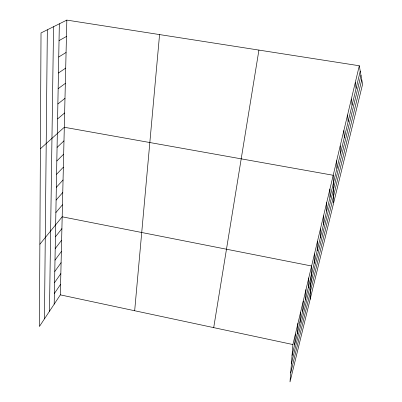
<?xml version="1.0" encoding="UTF-8"?>
<svg xmlns="http://www.w3.org/2000/svg" width="402" height="402" viewBox="0 0 402 402"><rect width="100%" height="100%" fill="white"/><g stroke="black" fill="none" stroke-linecap="round" stroke-linejoin="round"><path stroke-width="0.6" d="M326.665 211.145L326.7 202.603M44.466 318.856L47.341 29.793M49.481 311.274L53.561 26.698M323.429 224.638L323.55 215.829M54.185 304.168L59.345 23.824M320.268 237.833L320.469 228.773M66.838 20.1L41.024 32.934L39.421 326.479L60.335 294.867L66.838 20.1L359.287 65.762L362.579 84.279L290.008 381.9L292.902 344.544L359.287 65.762M317.173 250.742L317.449 241.446M314.143 263.375L314.495 253.853M310.143 299.329L311.6 266.008L62.184 216.804L39.868 244.21M308.274 287.852L308.766 277.913M305.43 299.711L305.987 289.581M302.646 311.329L303.269 301.013M299.917 322.705L300.601 312.218M297.244 333.861L297.982 323.203M294.621 344.79L295.415 333.977M134.67 310.746L159.564 34.577M213.703 327.63L258.923 50.094M292.053 355.504L360.237 71.114M291.4 363.895L360.976 75.254M290.706 372.865L361.77 79.727M54.381 293.475L60.586 284.335M54.582 282.581L60.838 273.606M54.783 271.481L61.099 262.672M54.994 260.159L61.36 251.531M55.205 248.617L61.632 240.18M55.421 236.843L61.903 228.607M55.868 212.588L62.466 204.774M56.099 200.085L62.757 192.498M56.335 187.322L63.054 179.975M56.576 174.297L63.355 167.202M56.818 160.996L63.667 154.162M57.069 147.408L63.983 140.851M40.391 148.75L64.305 127.263L333.208 175.272L333.705 202.698M57.597 118.917L64.642 112.957M57.868 103.967L64.988 98.339M58.149 88.676L65.34 83.39M58.441 73.028L65.702 68.104M58.732 57.014L66.074 52.471M59.039 40.617L66.451 36.471M60.335 294.867L292.902 344.544M355.288 82.561L356.107 88.35M351.383 98.947L352.077 105.153M347.574 114.947L348.147 121.54M343.856 130.565L344.313 137.529M340.223 145.815L340.574 153.137M336.675 160.715L336.921 168.368M329.921 189.086L329.972 197.352"/></g></svg>
